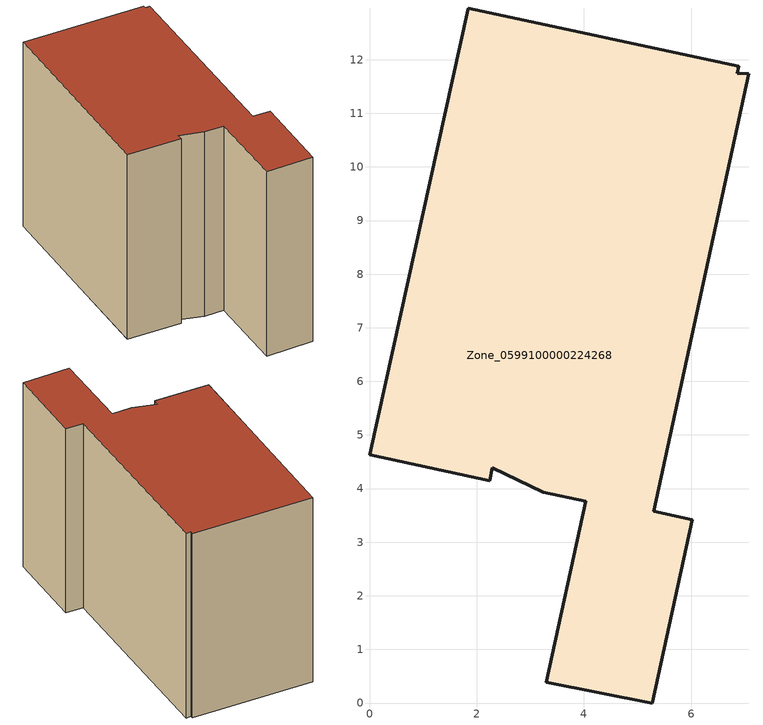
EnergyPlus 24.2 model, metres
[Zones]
Zone_0599100000224268
 floor ground (C_G): 5.3,3.57 6.02,3.42 5.27,0 3.3,0.38 4.03,3.76 3.24,3.94 2.29,4.39 2.24,4.15 0,4.63 1.84,12.96 6.89,11.88 6.86,11.75 7.08,11.73 z0
 wall outside (C_F): 6.89,11.88 1.84,12.96 0,4.63 2.24,4.15 2.29,4.39 3.24,3.94 4.03,3.76 3.3,0.38 5.27,0 6.02,3.42 5.3,3.57 7.08,11.73 6.86,11.75 6.89,11.88 z0:8.44
 roof outside (C_R): 5.3,3.57 7.08,11.73 6.86,11.75 6.89,11.88 1.84,12.96 0,4.63 2.24,4.15 2.29,4.39 3.24,3.94 4.03,3.76 3.3,0.38 5.27,0 6.02,3.42 z8.44
[BUILDING]
Pand.0599100000224268: North Axis=0; Terrain=City; Loads Convergence Tolerance Value=0.04; Temperature Convergence Tolerance Value=0.4; Solar Distribution=FullExterior; Maximum Number of Warmup Days=25; Minimum Number of Warmup Days=1
[Site:Location]
Rotterdam.The.Hague.AP_ZH_NLD Design_Conditions: Latitude=51.96; Longitude=4.45; Time Zone=1; Elevation=-4.5
[SITE:GROUNDTEMPERATURE:BUILDINGSURFACE]
18, 18, 18, 18, 18, 18, 18, 18, 18, 18, 18, 18
[MATERIAL] Thermal Absorptance=0.9; Solar Absorptance=0.7; Visible Absorptance=0.7
Name | Roughness | Thickness | Conductivity | Density | Specific Heat
G.TC.1975-1991 | MediumSmooth | 0.15 | 0.288461 | 540 | 1210
F.TC.1975-1991 | Rough | 0.3 | 0.230769 | 1920 | 840
R.TC.1975-1991 | MediumRough | 0.2 | 0.153846 | 1500 | 1000
[CONSTRUCTION]
C_G: G.TC.1975-1991
C_F: F.TC.1975-1991
C_R: R.TC.1975-1991
[ZONE]
Zone_0599100000224268: Type=1; Multiplier=1; Ceiling Height=Autocalculate; Volume=Autocalculate; Floor Area=autocalculate; Part of Total Floor Area=Yes
[ZONEINFILTRATION:DESIGNFLOWRATE]
Infil_Zone_0599100000224268: Zone or ZoneList or Space or SpaceList=Zone_0599100000224268; Schedule=AlwaysOn; Design Flow Rate Calculation Method=Flow/Area; Flow Rate per Floor Area=0.003; Constant Term Coefficient=1; Temperature Term Coefficient=0; Velocity Term Coefficient=0; Velocity Squared Term Coefficient=0
[HVACTEMPLATE:ZONE:IDEALLOADSAIRSYSTEM]
Zone_0599100000224268: Maximum Heating Supply Air Temperature=50; Minimum Cooling Supply Air Temperature=13; Maximum Heating Supply Air Humidity Ratio=0.0156; Minimum Cooling Supply Air Humidity Ratio=0.0077; Heating Limit=NoLimit; Cooling Limit=NoLimit; Dehumidification Control Type=ConstantSensibleHeatRatio; Cooling Sensible Heat Ratio=0.7; Dehumidification Setpoint=60; Humidification Control Type=None; Humidification Setpoint=30; Outdoor Air Method=None; Outdoor Air Flow Rate per Person=0.00944; Outdoor Air Flow Rate per Zone Floor Area=0; Outdoor Air Flow Rate per Zone=0; Demand Controlled Ventilation Type=None; Outdoor Air Economizer Type=NoEconomizer; Heat Recovery Type=None; Sensible Heat Recovery Effectiveness=0.7; Latent Heat Recovery Effectiveness=0.65
[ZONECONTROL:THERMOSTAT]
ThermostatControl_Zone_0599100000224268: Zone or ZoneList=Zone_0599100000224268; Control Type Schedule=DualSetpointControlType; Control 1=Thermostat_Zone_0599100000224268; Temperature Difference Between Cutout And Setpoint=0
[THERMOSTATSETPOINT:DUALSETPOINT]
Thermostat_Zone_0599100000224268: Heating Setpoint Temperature Schedule=HeatingSetpoint_Zone_0599100000224268; Cooling Setpoint Temperature Schedule=CoolingSetpoint_Zone_0599100000224268
[SCHEDULE:COMPACT]
HeatingSetpoint_Zone_0599100000224268: Through: 12/31, For: AllDays, Until: 24:00, 21
CoolingSetpoint_Zone_0599100000224268: Through: 12/31, For: AllDays, Until: 24:00, 24
DualSetpointControlType: Through: 12/31, For: AllDays, Until: 24:00, 4
AlwaysOn: Through: 12/31, For: AllDays, Until: 24:00, 1
